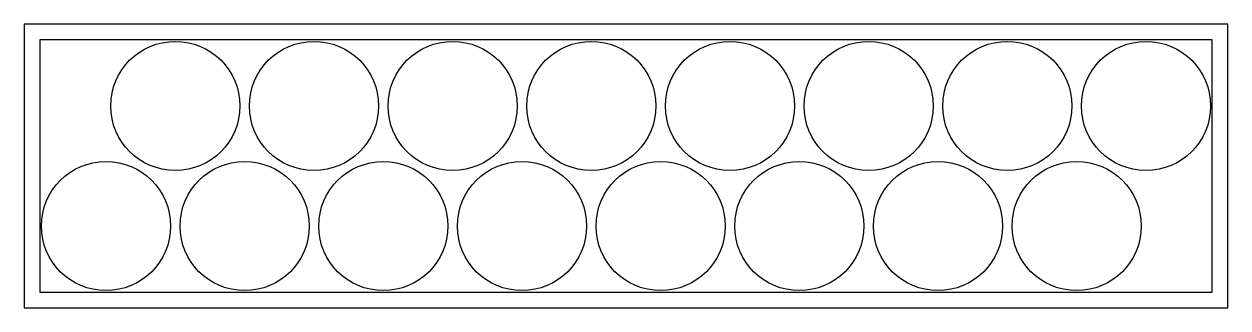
# Model space of a CAD drawing. Header units: millimetres. Extents: x -5 to 377, y -5 to 85.
import ezdxf

# ---------------------------------------------------------------- set-up
doc = ezdxf.new("R2010")
doc.units = ezdxf.units.MM
doc.layers.get('0').update_dxf_attribs({"linetype": 'CONTINUOUS'})

msp = doc.modelspace()

# ---------------------------------------------------------------- linework, layer by layer
for points in [[(-5, -5), (377, -5), (377, 85.11), (-5, 85.11)], [(0, 80.11), (0, 0), (372, 0), (372, 80.11)]]:
    msp.add_lwpolyline(points, close=True)
for centre in [(43, 59.11), (87, 59.11), (131, 59.11), (175, 59.11), (219, 59.11), (263, 59.11), (307, 59.11), (351, 59.11), (21, 21), (65, 21), (109, 21), (153, 21), (197, 21), (241, 21), (285, 21), (329, 21)]:
    msp.add_circle(centre, 20.5)

doc.saveas('drawing.dxf')
